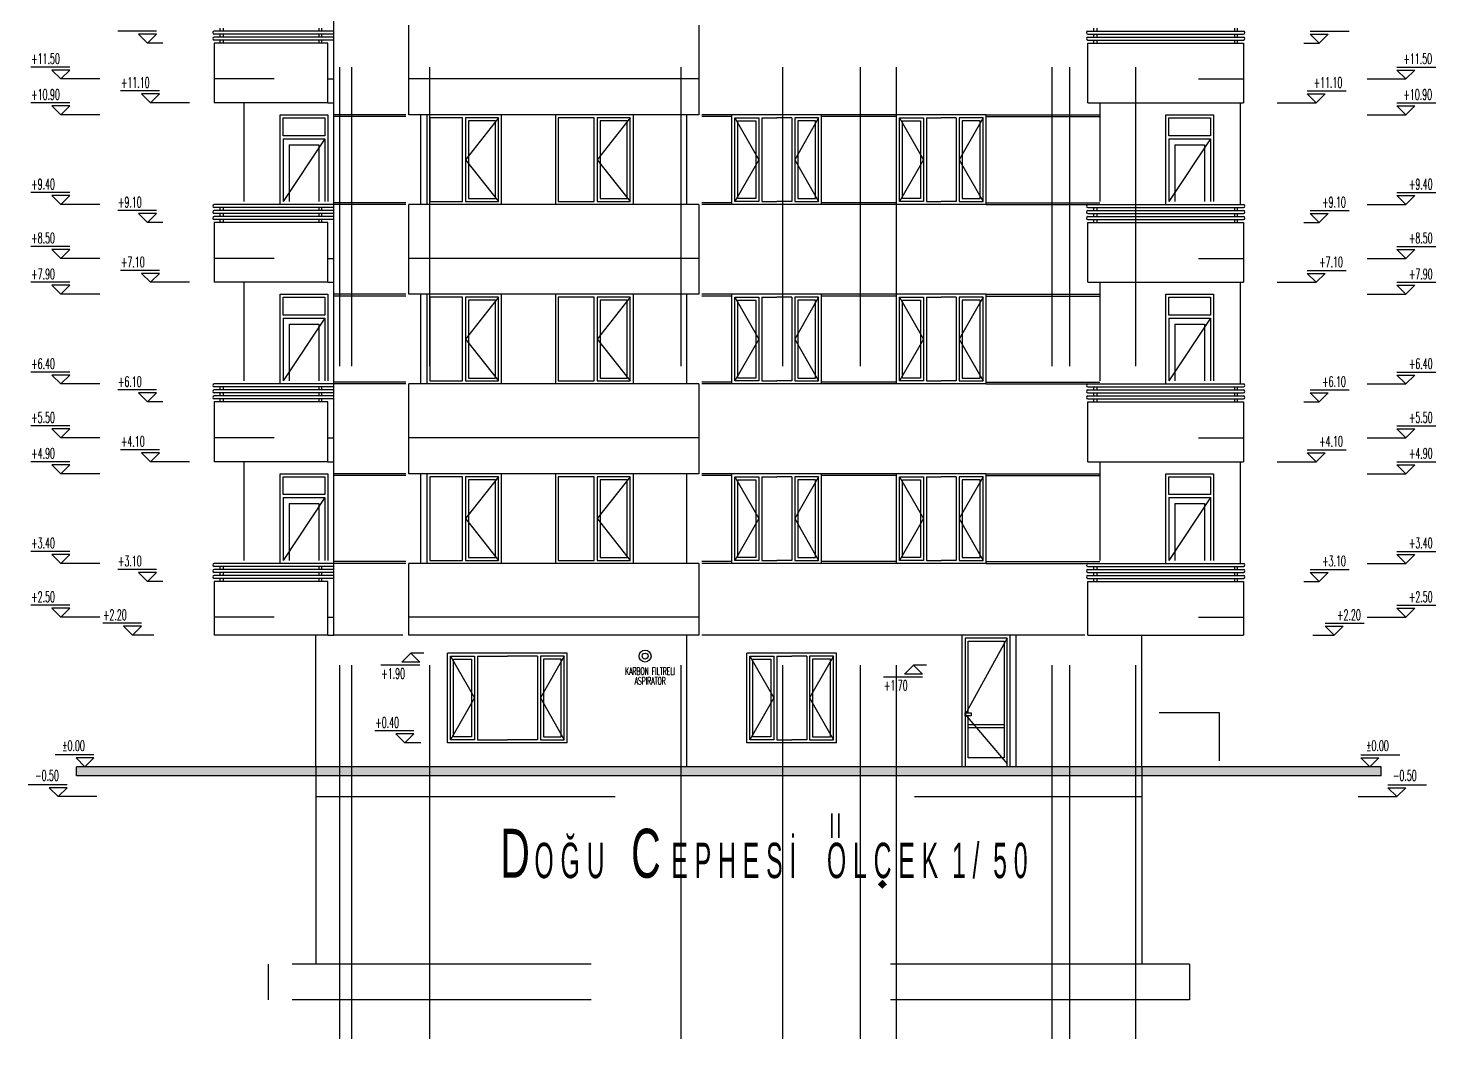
# Model space of a CAD drawing. Extents: x 78 to 306, y -397 to 18.
# Drawn here: x 280.7789 to 281.2494, y -396.9496 to -396.6116 of the extents above; entities that cross this region are included whole.
import ezdxf
from ezdxf.enums import TextEntityAlignment as Align

# ---------------------------------------------------------------- set-up
doc = ezdxf.new("R2010")
doc.units = 0
doc.header["$LTSCALE"] = 0.5
doc.header["$MEASUREMENT"] = 0
doc.linetypes.add('DASHDOT2', pattern=[0.5, 0.25, -0.125, 0, -0.125])
doc.linetypes.add('DOT2', pattern=[0.125, 0, -0.125])
for name, color, linetype in [('AKS', 5, 'DASHDOT2'), ('DUVAR', 6, 'CONTINUOUS'), ('IZDUSUM', 2, 'DOT2'), ('KAPI', 1, 'CONTINUOUS'), ('KOLON', 4, 'CONTINUOUS'), ('MERDIVEN', 3, 'CONTINUOUS'), ('OLCU', 31, 'CONTINUOUS'), ('TARAMA', 8, 'CONTINUOUS'), ('TEFRIS', 11, 'CONTINUOUS')]:
    doc.layers.add(name, color=color, linetype=linetype)
doc.styles.add('MİMARİ YAZI', font='arial.ttf')
doc.styles.add('OLCU', font='romans.shx', dxfattribs={"width": 0.6, "height": 0.125})

msp = doc.modelspace()

# ---------------------------------------------------------------- hatches: boundary and pattern name
at = {"layer": 'KAPI', "ltscale": 1.4}
h = msp.add_hatch(color=256, dxfattribs=at)
h.dxf.hatch_style = 1
h.paths.add_polyline_path([(281.06444, -396.89941), (281.06586, -396.898), (281.06444, -396.89658), (281.06303, -396.898)])
at = {"layer": 'TEFRIS', "ltscale": 1.4}
msp.add_hatch(color=256, dxfattribs=at).paths.add_polyline_path([(281.23114, -396.86156), (281.23114, -396.85856), (280.79514, -396.85856), (280.79514, -396.86156)])

# ---------------------------------------------------------------- linework, layer by layer
at = {"layer": 'AKS'}
for p, q in [((280.88314, -396.94956), (280.88314, -396.29556)), ((280.91314, -396.94956), (280.91314, -396.29556)), ((280.99714, -396.94956), (280.99714, -396.29556)), ((281.03114, -396.94956), (281.03114, -396.29556)), ((281.06914, -396.94956), (281.06914, -396.29556)), ((281.12714, -396.94956), (281.12714, -396.29556)), ((281.14914, -396.94956), (281.14914, -396.29556)), ((280.88714, -396.94956), (280.88714, -396.29956)), ((281.05714, -396.94956), (281.05714, -396.29956)), ((281.12114, -396.94956), (281.12114, -396.29956))]:
    msp.add_line(p, q, dxfattribs=at)
at = {"layer": 'DUVAR'}
for p, q in [((281.13314, -396.61656), (281.18514, -396.61656)), ((281.13314, -396.63656), (281.13314, -396.61656)), ((281.18514, -396.61656), (281.18514, -396.63656)), ((281.13314, -396.63656), (281.18514, -396.63656)), ((281.13714, -396.63656), (281.13714, -396.66956)), ((280.91014, -396.67056), (280.91014, -396.64056)), ((281.01414, -396.67056), (281.01414, -396.64056)), ((281.04414, -396.64056), (281.01414, -396.64056)), ((281.04414, -396.67056), (281.04414, -396.64056)), ((281.06914, -396.67056), (281.06914, -396.64056)), ((281.09914, -396.64056), (281.06914, -396.64056)), ((281.09914, -396.67056), (281.09914, -396.64056)), ((281.04414, -396.67056), (281.01414, -396.67056)), ((281.09914, -396.67056), (281.06914, -396.67056)), ((281.13314, -396.67656), (281.18514, -396.67656)), ((281.13314, -396.69656), (281.13314, -396.67656)), ((281.18514, -396.67656), (281.18514, -396.69656)), ((281.13314, -396.69656), (281.18514, -396.69656)), ((281.13714, -396.69656), (281.13714, -396.72956)), ((280.91014, -396.73056), (280.91014, -396.70056)), ((281.01414, -396.73056), (281.01414, -396.70056)), ((281.04414, -396.70056), (281.01414, -396.70056)), ((281.04414, -396.73056), (281.04414, -396.70056)), ((281.06914, -396.73056), (281.06914, -396.70056)), ((281.09914, -396.70056), (281.06914, -396.70056)), ((281.09914, -396.73056), (281.09914, -396.70056)), ((281.04414, -396.73056), (281.01414, -396.73056)), ((281.09914, -396.73056), (281.06914, -396.73056)), ((281.13314, -396.73656), (281.18514, -396.73656)), ((281.13314, -396.75656), (281.13314, -396.73656)), ((281.18514, -396.73656), (281.18514, -396.75656)), ((281.13314, -396.75656), (281.18514, -396.75656)), ((281.13714, -396.75656), (281.13714, -396.78956)), ((280.91014, -396.79056), (280.91014, -396.76056)), ((281.01414, -396.79056), (281.01414, -396.76056)), ((281.04414, -396.76056), (281.01414, -396.76056)), ((281.04414, -396.79056), (281.04414, -396.76056)), ((281.06914, -396.79056), (281.06914, -396.76056)), ((281.09914, -396.76056), (281.06914, -396.76056)), ((281.09914, -396.79056), (281.09914, -396.76056)), ((280.93714, -396.77756), (280.93714, -396.77356)), ((281.04414, -396.79056), (281.01414, -396.79056)), ((281.09914, -396.79056), (281.06914, -396.79056)), ((281.13314, -396.79656), (281.18514, -396.79656)), ((281.13314, -396.81456), (281.13314, -396.79656)), ((281.18514, -396.79656), (281.18514, -396.81456)), ((281.13214, -396.81456), (281.00414, -396.81456)), ((281.13314, -396.81456), (281.18514, -396.81456))]:
    msp.add_line(p, q, dxfattribs=at)
at = {"layer": 'IZDUSUM', "ltscale": 0.5}
for p, q in [((280.86114, -396.62856), (280.84114, -396.62856)), ((281.00314, -396.62856), (280.90614, -396.62856)), ((281.17014, -396.62856), (281.18514, -396.62856)), ((280.93614, -396.64156), (280.92514, -396.65556)), ((280.98014, -396.64156), (280.96914, -396.65556)), ((281.01514, -396.64156), (281.02314, -396.65556)), ((281.04314, -396.64156), (281.03514, -396.65556)), ((281.07014, -396.64156), (281.07814, -396.65556)), ((281.09814, -396.64156), (281.09014, -396.65556)), ((280.92514, -396.65556), (280.93614, -396.66956)), ((280.96914, -396.65556), (280.98014, -396.66956)), ((281.02314, -396.65556), (281.01514, -396.66956)), ((281.03514, -396.65556), (281.04314, -396.66956)), ((281.07814, -396.65556), (281.07014, -396.66956)), ((281.09014, -396.65556), (281.09814, -396.66956)), ((280.86114, -396.68856), (280.84114, -396.68856)), ((281.00314, -396.68856), (280.90614, -396.68856)), ((281.17014, -396.68856), (281.18514, -396.68856)), ((280.93614, -396.70156), (280.92514, -396.71556)), ((280.98014, -396.70156), (280.96914, -396.71556)), ((281.01514, -396.70156), (281.02314, -396.71556)), ((281.04314, -396.70156), (281.03514, -396.71556)), ((281.07014, -396.70156), (281.07814, -396.71556)), ((281.09814, -396.70156), (281.09014, -396.71556)), ((280.92514, -396.71556), (280.93614, -396.72956)), ((280.96914, -396.71556), (280.98014, -396.72956)), ((281.02314, -396.71556), (281.01514, -396.72956)), ((281.03514, -396.71556), (281.04314, -396.72956)), ((281.07814, -396.71556), (281.07014, -396.72956)), ((281.09014, -396.71556), (281.09814, -396.72956)), ((280.86114, -396.74856), (280.84114, -396.74856)), ((281.00314, -396.74856), (280.90614, -396.74856)), ((281.17014, -396.74856), (281.18514, -396.74856)), ((280.93614, -396.76156), (280.92514, -396.77556)), ((280.98014, -396.76156), (280.96914, -396.77556)), ((281.01514, -396.76156), (281.02314, -396.77556)), ((281.04314, -396.76156), (281.03514, -396.77556)), ((281.07014, -396.76156), (281.07814, -396.77556)), ((281.09814, -396.76156), (281.09014, -396.77556)), ((280.92514, -396.77556), (280.93614, -396.78956)), ((280.96914, -396.77556), (280.98014, -396.78956)), ((281.02314, -396.77556), (281.01514, -396.78956)), ((281.03514, -396.77556), (281.04314, -396.78956)), ((281.07814, -396.77556), (281.07014, -396.78956)), ((281.09014, -396.77556), (281.09814, -396.78956)), ((280.86114, -396.80856), (280.84114, -396.80856)), ((281.00314, -396.80856), (280.90614, -396.80856)), ((281.17014, -396.80856), (281.18514, -396.80856)), ((281.10614, -396.81556), (281.09214, -396.84106)), ((280.92014, -396.82156), (280.92814, -396.83556)), ((280.95814, -396.82156), (280.95014, -396.83556)), ((281.02014, -396.82156), (281.02814, -396.83556)), ((281.04814, -396.82156), (281.04014, -396.83556)), ((280.92814, -396.83556), (280.92014, -396.84956)), ((280.95014, -396.83556), (280.95814, -396.84956)), ((281.02814, -396.83556), (281.02014, -396.84956)), ((281.04014, -396.83556), (281.04814, -396.84956)), ((281.09214, -396.84106), (281.10614, -396.85756)), ((280.87514, -396.85856), (280.87514, -396.92456)), ((281.15114, -396.85856), (281.15114, -396.92456)), ((280.87514, -396.86856), (281.15114, -396.86856)), ((281.16714, -396.92456), (280.85914, -396.92456)), ((280.85914, -396.92456), (280.85914, -396.93656)), ((281.16714, -396.92456), (281.16714, -396.93656)), ((281.16714, -396.93656), (280.85914, -396.93656))]:
    msp.add_line(p, q, dxfattribs=at)
at = {"layer": 'IZDUSUM', "ltscale": 0.4}
for p, q in [((280.87814, -396.64856), (280.86415, -396.66956)), ((281.17414, -396.64856), (281.16015, -396.66956)), ((280.87814, -396.70856), (280.86415, -396.72956)), ((281.17414, -396.70856), (281.16015, -396.72956)), ((280.87814, -396.76856), (280.86415, -396.78956)), ((281.17414, -396.76856), (281.16015, -396.78956))]:
    msp.add_line(p, q, dxfattribs=at)
at = {"layer": 'KAPI', "ltscale": 1.4}
for p, q in [((280.88114, -396.61256), (280.84114, -396.61256)), ((280.88114, -396.61356), (280.84114, -396.61356)), ((280.84314, -396.61256), (280.84314, -396.61156)), ((280.84314, -396.61456), (280.84314, -396.61356)), ((280.84414, -396.61156), (280.84414, -396.61256)), ((280.84414, -396.61356), (280.84414, -396.61456)), ((280.87614, -396.61156), (280.87614, -396.61256)), ((280.87614, -396.61356), (280.87614, -396.61456)), ((280.87714, -396.61256), (280.87714, -396.61156)), ((280.87714, -396.61456), (280.87714, -396.61356)), ((281.13314, -396.61256), (281.18514, -396.61256)), ((281.13314, -396.61356), (281.18514, -396.61356)), ((281.13514, -396.61256), (281.13514, -396.61156)), ((281.13514, -396.61456), (281.13514, -396.61356)), ((281.13614, -396.61156), (281.13614, -396.61256)), ((281.13614, -396.61356), (281.13614, -396.61456)), ((281.18214, -396.61156), (281.18214, -396.61256)), ((281.18214, -396.61356), (281.18214, -396.61456)), ((281.18314, -396.61256), (281.18314, -396.61156)), ((281.18314, -396.61456), (281.18314, -396.61356)), ((280.88114, -396.61456), (280.84114, -396.61456)), ((280.88114, -396.61556), (280.84114, -396.61556)), ((280.84314, -396.61656), (280.84314, -396.61556)), ((280.84414, -396.61556), (280.84414, -396.61656)), ((280.87614, -396.61556), (280.87614, -396.61656)), ((280.87714, -396.61656), (280.87714, -396.61556)), ((281.13314, -396.61456), (281.18514, -396.61456)), ((281.13314, -396.61556), (281.18514, -396.61556)), ((281.13514, -396.61656), (281.13514, -396.61556)), ((281.13614, -396.61556), (281.13614, -396.61656)), ((281.18214, -396.61556), (281.18214, -396.61656)), ((281.18314, -396.61656), (281.18314, -396.61556)), ((281.18414, -396.67056), (281.18414, -396.63656)), ((280.91214, -396.64056), (280.91214, -396.67056)), ((280.92414, -396.64156), (280.91314, -396.64156)), ((280.91314, -396.64156), (280.91314, -396.66956)), ((280.92414, -396.66956), (280.92414, -396.64156)), ((280.93614, -396.64156), (280.92514, -396.64156)), ((280.92514, -396.64156), (280.92514, -396.66956)), ((280.93614, -396.66956), (280.93614, -396.64156)), ((280.96814, -396.64156), (280.95614, -396.64156)), ((280.95614, -396.64156), (280.95614, -396.66956)), ((280.96814, -396.66956), (280.96814, -396.64156)), ((280.98014, -396.64156), (280.96914, -396.64156)), ((280.96914, -396.64156), (280.96914, -396.66956)), ((280.98014, -396.66956), (280.98014, -396.64156)), ((281.01514, -396.64156), (281.02314, -396.64156)), ((281.01514, -396.66956), (281.01514, -396.64156)), ((281.02314, -396.64156), (281.02314, -396.66956)), ((281.02414, -396.64156), (281.02914, -396.64156)), ((281.02414, -396.64156), (281.02414, -396.66956)), ((281.03414, -396.64156), (281.02914, -396.64156)), ((281.03414, -396.64156), (281.03414, -396.66956)), ((281.04314, -396.64156), (281.03514, -396.64156)), ((281.03514, -396.64156), (281.03514, -396.66956)), ((281.04314, -396.66956), (281.04314, -396.64156)), ((281.07014, -396.64156), (281.07814, -396.64156)), ((281.07014, -396.66956), (281.07014, -396.64156)), ((281.07814, -396.64156), (281.07814, -396.66956)), ((281.07914, -396.64156), (281.08414, -396.64156)), ((281.07914, -396.64156), (281.07914, -396.66956)), ((281.08914, -396.64156), (281.08414, -396.64156)), ((281.08914, -396.64156), (281.08914, -396.66956)), ((281.09814, -396.64156), (281.09014, -396.64156)), ((281.09014, -396.64156), (281.09014, -396.66956)), ((281.09814, -396.66956), (281.09814, -396.64156)), ((281.15915, -396.67056), (281.15915, -396.64056)), ((281.15915, -396.64056), (281.17514, -396.64056)), ((281.16015, -396.64156), (281.17414, -396.64156)), ((281.16015, -396.64756), (281.16015, -396.64156)), ((281.17414, -396.64156), (281.17414, -396.64756)), ((281.17514, -396.64056), (281.17514, -396.66956)), ((280.93514, -396.64256), (280.92614, -396.64256)), ((280.92614, -396.64256), (280.92614, -396.66856)), ((280.93514, -396.66856), (280.93514, -396.64256)), ((280.97914, -396.64256), (280.97014, -396.64256)), ((280.97014, -396.64256), (280.97014, -396.66856)), ((280.97914, -396.66856), (280.97914, -396.64256)), ((281.01614, -396.64256), (281.02214, -396.64256)), ((281.01614, -396.66856), (281.01614, -396.64256)), ((281.02214, -396.64256), (281.02214, -396.66856)), ((281.04214, -396.64256), (281.03614, -396.64256)), ((281.03614, -396.64256), (281.03614, -396.66856)), ((281.04214, -396.66856), (281.04214, -396.64256)), ((281.07114, -396.64256), (281.07714, -396.64256)), ((281.07114, -396.66856), (281.07114, -396.64256)), ((281.07714, -396.64256), (281.07714, -396.66856)), ((281.09714, -396.64256), (281.09114, -396.64256)), ((281.09114, -396.64256), (281.09114, -396.66856)), ((281.09714, -396.66856), (281.09714, -396.64256)), ((281.17414, -396.64756), (281.16015, -396.64756)), ((281.16015, -396.64856), (281.17414, -396.64856)), ((281.16015, -396.64856), (281.16015, -396.66956)), ((281.16215, -396.65056), (281.17214, -396.65056)), ((281.16215, -396.65056), (281.16215, -396.66956)), ((281.17214, -396.65056), (281.17214, -396.66956)), ((281.17414, -396.64856), (281.17414, -396.66956)), ((280.91314, -396.66956), (280.92414, -396.66956)), ((280.92514, -396.66956), (280.93614, -396.66956)), ((280.92614, -396.66856), (280.93514, -396.66856)), ((280.95614, -396.66956), (280.96814, -396.66956)), ((280.96914, -396.66956), (280.98014, -396.66956)), ((280.97014, -396.66856), (280.97914, -396.66856)), ((281.02314, -396.66956), (281.01514, -396.66956)), ((281.02214, -396.66856), (281.01614, -396.66856)), ((281.02414, -396.66956), (281.02914, -396.66956)), ((281.03414, -396.66956), (281.02914, -396.66956)), ((281.03514, -396.66956), (281.04314, -396.66956)), ((281.03614, -396.66856), (281.04214, -396.66856)), ((281.07814, -396.66956), (281.07014, -396.66956)), ((281.07714, -396.66856), (281.07114, -396.66856)), ((281.07914, -396.66956), (281.08414, -396.66956)), ((281.08914, -396.66956), (281.08414, -396.66956)), ((281.09014, -396.66956), (281.09814, -396.66956)), ((281.09114, -396.66856), (281.09714, -396.66856)), ((280.88114, -396.67056), (280.84114, -396.67056)), ((280.88114, -396.67156), (280.84114, -396.67156)), ((280.88114, -396.67256), (280.84114, -396.67256)), ((280.88114, -396.67356), (280.84114, -396.67356)), ((280.88114, -396.67456), (280.84114, -396.67456)), ((280.84314, -396.67256), (280.84314, -396.67156)), ((280.84314, -396.67456), (280.84314, -396.67356)), ((280.84414, -396.67156), (280.84414, -396.67256)), ((280.84414, -396.67356), (280.84414, -396.67456)), ((280.87614, -396.67156), (280.87614, -396.67256)), ((280.87614, -396.67356), (280.87614, -396.67456)), ((280.87714, -396.67256), (280.87714, -396.67156)), ((280.87714, -396.67456), (280.87714, -396.67356)), ((281.13314, -396.67056), (281.18514, -396.67056)), ((281.13314, -396.67156), (281.18514, -396.67156)), ((281.13314, -396.67256), (281.18514, -396.67256)), ((281.13314, -396.67356), (281.18514, -396.67356)), ((281.13314, -396.67456), (281.18514, -396.67456)), ((281.13514, -396.67256), (281.13514, -396.67156)), ((281.13514, -396.67456), (281.13514, -396.67356)), ((281.13614, -396.67156), (281.13614, -396.67256)), ((281.13614, -396.67356), (281.13614, -396.67456)), ((281.18214, -396.67156), (281.18214, -396.67256)), ((281.18214, -396.67356), (281.18214, -396.67456)), ((281.18314, -396.67256), (281.18314, -396.67156)), ((281.18314, -396.67456), (281.18314, -396.67356)), ((280.88114, -396.67556), (280.84114, -396.67556)), ((280.84314, -396.67656), (280.84314, -396.67556)), ((280.84414, -396.67556), (280.84414, -396.67656)), ((280.87614, -396.67556), (280.87614, -396.67656)), ((280.87714, -396.67656), (280.87714, -396.67556)), ((281.13314, -396.67556), (281.18514, -396.67556)), ((281.13514, -396.67656), (281.13514, -396.67556)), ((281.13614, -396.67556), (281.13614, -396.67656)), ((281.18214, -396.67556), (281.18214, -396.67656)), ((281.18314, -396.67656), (281.18314, -396.67556)), ((281.18414, -396.73056), (281.18414, -396.69656)), ((280.91214, -396.70056), (280.91214, -396.73056)), ((280.92414, -396.70156), (280.91314, -396.70156)), ((280.91314, -396.70156), (280.91314, -396.72956)), ((280.92414, -396.72956), (280.92414, -396.70156)), ((280.93614, -396.70156), (280.92514, -396.70156)), ((280.92514, -396.70156), (280.92514, -396.72956)), ((280.93514, -396.70256), (280.92614, -396.70256)), ((280.92614, -396.70256), (280.92614, -396.72856)), ((280.93514, -396.72856), (280.93514, -396.70256)), ((280.93614, -396.72956), (280.93614, -396.70156)), ((280.96814, -396.70156), (280.95614, -396.70156)), ((280.95614, -396.70156), (280.95614, -396.72956)), ((280.96814, -396.72956), (280.96814, -396.70156)), ((280.98014, -396.70156), (280.96914, -396.70156)), ((280.96914, -396.70156), (280.96914, -396.72956)), ((280.97914, -396.70256), (280.97014, -396.70256)), ((280.97014, -396.70256), (280.97014, -396.72856)), ((280.97914, -396.72856), (280.97914, -396.70256)), ((280.98014, -396.72956), (280.98014, -396.70156)), ((281.01514, -396.70156), (281.02314, -396.70156)), ((281.01514, -396.72956), (281.01514, -396.70156)), ((281.01614, -396.70256), (281.02214, -396.70256)), ((281.01614, -396.72856), (281.01614, -396.70256)), ((281.02214, -396.70256), (281.02214, -396.72856)), ((281.02314, -396.70156), (281.02314, -396.72956)), ((281.02414, -396.70156), (281.02914, -396.70156)), ((281.02414, -396.70156), (281.02414, -396.72956)), ((281.03414, -396.70156), (281.02914, -396.70156)), ((281.03414, -396.70156), (281.03414, -396.72956)), ((281.04314, -396.70156), (281.03514, -396.70156)), ((281.03514, -396.70156), (281.03514, -396.72956)), ((281.04214, -396.70256), (281.03614, -396.70256)), ((281.03614, -396.70256), (281.03614, -396.72856)), ((281.04214, -396.72856), (281.04214, -396.70256)), ((281.04314, -396.72956), (281.04314, -396.70156)), ((281.07014, -396.70156), (281.07814, -396.70156)), ((281.07014, -396.72956), (281.07014, -396.70156)), ((281.07114, -396.70256), (281.07714, -396.70256)), ((281.07114, -396.72856), (281.07114, -396.70256)), ((281.07714, -396.70256), (281.07714, -396.72856)), ((281.07814, -396.70156), (281.07814, -396.72956)), ((281.07914, -396.70156), (281.08414, -396.70156)), ((281.07914, -396.70156), (281.07914, -396.72956)), ((281.08914, -396.70156), (281.08414, -396.70156)), ((281.08914, -396.70156), (281.08914, -396.72956)), ((281.09814, -396.70156), (281.09014, -396.70156)), ((281.09014, -396.70156), (281.09014, -396.72956)), ((281.09714, -396.70256), (281.09114, -396.70256)), ((281.09114, -396.70256), (281.09114, -396.72856)), ((281.09714, -396.72856), (281.09714, -396.70256)), ((281.09814, -396.72956), (281.09814, -396.70156)), ((281.15915, -396.73056), (281.15915, -396.70056)), ((281.15915, -396.70056), (281.17514, -396.70056)), ((281.16015, -396.70156), (281.17414, -396.70156)), ((281.16015, -396.70756), (281.16015, -396.70156)), ((281.17414, -396.70156), (281.17414, -396.70756)), ((281.17514, -396.70056), (281.17514, -396.72956)), ((281.17414, -396.70756), (281.16015, -396.70756)), ((281.16015, -396.70856), (281.17414, -396.70856)), ((281.16015, -396.70856), (281.16015, -396.72956)), ((281.16215, -396.71056), (281.17214, -396.71056)), ((281.16215, -396.71056), (281.16215, -396.72956)), ((281.17214, -396.71056), (281.17214, -396.72956)), ((281.17414, -396.70856), (281.17414, -396.72956)), ((280.88114, -396.73056), (280.84114, -396.73056)), ((280.88114, -396.73156), (280.84114, -396.73156)), ((280.84314, -396.73256), (280.84314, -396.73156)), ((280.84414, -396.73156), (280.84414, -396.73256)), ((280.87614, -396.73156), (280.87614, -396.73256)), ((280.87714, -396.73256), (280.87714, -396.73156)), ((280.91314, -396.72956), (280.92414, -396.72956)), ((280.92514, -396.72956), (280.93614, -396.72956)), ((280.92614, -396.72856), (280.93514, -396.72856)), ((280.95614, -396.72956), (280.96814, -396.72956)), ((280.96914, -396.72956), (280.98014, -396.72956)), ((280.97014, -396.72856), (280.97914, -396.72856)), ((281.02314, -396.72956), (281.01514, -396.72956)), ((281.02214, -396.72856), (281.01614, -396.72856)), ((281.02414, -396.72956), (281.02914, -396.72956)), ((281.03414, -396.72956), (281.02914, -396.72956)), ((281.03514, -396.72956), (281.04314, -396.72956)), ((281.03614, -396.72856), (281.04214, -396.72856)), ((281.07814, -396.72956), (281.07014, -396.72956)), ((281.07714, -396.72856), (281.07114, -396.72856)), ((281.07914, -396.72956), (281.08414, -396.72956)), ((281.08914, -396.72956), (281.08414, -396.72956)), ((281.09014, -396.72956), (281.09814, -396.72956)), ((281.09114, -396.72856), (281.09714, -396.72856)), ((281.13314, -396.73056), (281.18514, -396.73056)), ((281.13314, -396.73156), (281.18514, -396.73156)), ((281.13514, -396.73256), (281.13514, -396.73156)), ((281.13614, -396.73156), (281.13614, -396.73256)), ((281.18214, -396.73156), (281.18214, -396.73256)), ((281.18314, -396.73256), (281.18314, -396.73156)), ((280.88114, -396.73256), (280.84114, -396.73256)), ((280.88114, -396.73356), (280.84114, -396.73356)), ((280.88114, -396.73456), (280.84114, -396.73456)), ((280.88114, -396.73556), (280.84114, -396.73556)), ((280.84314, -396.73456), (280.84314, -396.73356)), ((280.84314, -396.73656), (280.84314, -396.73556)), ((280.84414, -396.73356), (280.84414, -396.73456)), ((280.84414, -396.73556), (280.84414, -396.73656)), ((280.87614, -396.73356), (280.87614, -396.73456)), ((280.87614, -396.73556), (280.87614, -396.73656)), ((280.87714, -396.73456), (280.87714, -396.73356)), ((280.87714, -396.73656), (280.87714, -396.73556)), ((281.13314, -396.73256), (281.18514, -396.73256)), ((281.13314, -396.73356), (281.18514, -396.73356)), ((281.13314, -396.73456), (281.18514, -396.73456)), ((281.13314, -396.73556), (281.18514, -396.73556)), ((281.13514, -396.73456), (281.13514, -396.73356)), ((281.13514, -396.73656), (281.13514, -396.73556)), ((281.13614, -396.73356), (281.13614, -396.73456)), ((281.13614, -396.73556), (281.13614, -396.73656)), ((281.18214, -396.73356), (281.18214, -396.73456)), ((281.18214, -396.73556), (281.18214, -396.73656)), ((281.18314, -396.73456), (281.18314, -396.73356)), ((281.18314, -396.73656), (281.18314, -396.73556)), ((281.18414, -396.79056), (281.18414, -396.75656)), ((280.91214, -396.76056), (280.91214, -396.79056)), ((280.92414, -396.76156), (280.91314, -396.76156)), ((280.91314, -396.76156), (280.91314, -396.78956)), ((280.92414, -396.78956), (280.92414, -396.76156)), ((280.93614, -396.76156), (280.92514, -396.76156)), ((280.92514, -396.76156), (280.92514, -396.78956)), ((280.93514, -396.76256), (280.92614, -396.76256)), ((280.92614, -396.76256), (280.92614, -396.78856)), ((280.93514, -396.78856), (280.93514, -396.76256)), ((280.93614, -396.78956), (280.93614, -396.76156)), ((280.96814, -396.76156), (280.95614, -396.76156)), ((280.95614, -396.76156), (280.95614, -396.78956)), ((280.96814, -396.78956), (280.96814, -396.76156)), ((280.98014, -396.76156), (280.96914, -396.76156)), ((280.96914, -396.76156), (280.96914, -396.78956)), ((280.97914, -396.76256), (280.97014, -396.76256)), ((280.97014, -396.76256), (280.97014, -396.78856)), ((280.97914, -396.78856), (280.97914, -396.76256)), ((280.98014, -396.78956), (280.98014, -396.76156)), ((281.01514, -396.76156), (281.02314, -396.76156)), ((281.01514, -396.78956), (281.01514, -396.76156)), ((281.01614, -396.76256), (281.02214, -396.76256)), ((281.01614, -396.78856), (281.01614, -396.76256)), ((281.02214, -396.76256), (281.02214, -396.78856)), ((281.02314, -396.76156), (281.02314, -396.78956)), ((281.02414, -396.76156), (281.02914, -396.76156)), ((281.02414, -396.76156), (281.02414, -396.78956)), ((281.03414, -396.76156), (281.02914, -396.76156)), ((281.03414, -396.76156), (281.03414, -396.78956)), ((281.04314, -396.76156), (281.03514, -396.76156)), ((281.03514, -396.76156), (281.03514, -396.78956)), ((281.04214, -396.76256), (281.03614, -396.76256)), ((281.03614, -396.76256), (281.03614, -396.78856)), ((281.04214, -396.78856), (281.04214, -396.76256)), ((281.04314, -396.78956), (281.04314, -396.76156)), ((281.07014, -396.76156), (281.07814, -396.76156)), ((281.07014, -396.78956), (281.07014, -396.76156)), ((281.07114, -396.76256), (281.07714, -396.76256)), ((281.07114, -396.78856), (281.07114, -396.76256)), ((281.07714, -396.76256), (281.07714, -396.78856)), ((281.07814, -396.76156), (281.07814, -396.78956)), ((281.07914, -396.76156), (281.08414, -396.76156)), ((281.07914, -396.76156), (281.07914, -396.78956)), ((281.08914, -396.76156), (281.08414, -396.76156)), ((281.08914, -396.76156), (281.08914, -396.78956)), ((281.09814, -396.76156), (281.09014, -396.76156)), ((281.09014, -396.76156), (281.09014, -396.78956)), ((281.09714, -396.76256), (281.09114, -396.76256)), ((281.09114, -396.76256), (281.09114, -396.78856)), ((281.09714, -396.78856), (281.09714, -396.76256)), ((281.09814, -396.78956), (281.09814, -396.76156)), ((281.15915, -396.79056), (281.15915, -396.76056)), ((281.15915, -396.76056), (281.17514, -396.76056)), ((281.16015, -396.76156), (281.17414, -396.76156)), ((281.16015, -396.76756), (281.16015, -396.76156)), ((281.17414, -396.76156), (281.17414, -396.76756)), ((281.17514, -396.76056), (281.17514, -396.78956)), ((281.17414, -396.76756), (281.16015, -396.76756)), ((281.16015, -396.76856), (281.17414, -396.76856)), ((281.16015, -396.76856), (281.16015, -396.78956)), ((281.17414, -396.76856), (281.17414, -396.78956)), ((281.16215, -396.77056), (281.17214, -396.77056)), ((281.16215, -396.77056), (281.16215, -396.78956)), ((281.17214, -396.77056), (281.17214, -396.78956)), ((280.88114, -396.79056), (280.84114, -396.79056)), ((280.88114, -396.79156), (280.84114, -396.79156)), ((280.88114, -396.79256), (280.84114, -396.79256)), ((280.84314, -396.79256), (280.84314, -396.79156)), ((280.84414, -396.79156), (280.84414, -396.79256)), ((280.87614, -396.79156), (280.87614, -396.79256)), ((280.87714, -396.79256), (280.87714, -396.79156)), ((280.91314, -396.78956), (280.92414, -396.78956)), ((280.92514, -396.78956), (280.93614, -396.78956)), ((280.92614, -396.78856), (280.93514, -396.78856)), ((280.95614, -396.78956), (280.96814, -396.78956)), ((280.96914, -396.78956), (280.98014, -396.78956)), ((280.97014, -396.78856), (280.97914, -396.78856)), ((281.02314, -396.78956), (281.01514, -396.78956)), ((281.02214, -396.78856), (281.01614, -396.78856)), ((281.02414, -396.78956), (281.02914, -396.78956)), ((281.03414, -396.78956), (281.02914, -396.78956)), ((281.03514, -396.78956), (281.04314, -396.78956)), ((281.03614, -396.78856), (281.04214, -396.78856)), ((281.07814, -396.78956), (281.07014, -396.78956)), ((281.07714, -396.78856), (281.07114, -396.78856)), ((281.07914, -396.78956), (281.08414, -396.78956)), ((281.08914, -396.78956), (281.08414, -396.78956)), ((281.09014, -396.78956), (281.09814, -396.78956)), ((281.09114, -396.78856), (281.09714, -396.78856)), ((281.13314, -396.79056), (281.18514, -396.79056)), ((281.13314, -396.79156), (281.18514, -396.79156)), ((281.13314, -396.79256), (281.18514, -396.79256)), ((281.13514, -396.79256), (281.13514, -396.79156)), ((281.13614, -396.79156), (281.13614, -396.79256)), ((281.18214, -396.79156), (281.18214, -396.79256)), ((281.18314, -396.79256), (281.18314, -396.79156)), ((280.88114, -396.79356), (280.84114, -396.79356)), ((280.88114, -396.79456), (280.84114, -396.79456)), ((280.88114, -396.79556), (280.84114, -396.79556)), ((280.84314, -396.79456), (280.84314, -396.79356)), ((280.84314, -396.79656), (280.84314, -396.79556)), ((280.84414, -396.79356), (280.84414, -396.79456)), ((280.84414, -396.79556), (280.84414, -396.79656)), ((280.87614, -396.79356), (280.87614, -396.79456)), ((280.87614, -396.79556), (280.87614, -396.79656)), ((280.87714, -396.79456), (280.87714, -396.79356)), ((280.87714, -396.79656), (280.87714, -396.79556)), ((281.13314, -396.79356), (281.18514, -396.79356)), ((281.13314, -396.79456), (281.18514, -396.79456)), ((281.13314, -396.79556), (281.18514, -396.79556)), ((281.13514, -396.79456), (281.13514, -396.79356)), ((281.13514, -396.79656), (281.13514, -396.79556)), ((281.13614, -396.79356), (281.13614, -396.79456)), ((281.13614, -396.79556), (281.13614, -396.79656)), ((281.18214, -396.79356), (281.18214, -396.79456)), ((281.18214, -396.79556), (281.18214, -396.79656)), ((281.18314, -396.79456), (281.18314, -396.79356)), ((281.18314, -396.79656), (281.18314, -396.79556)), ((280.92014, -396.82156), (280.92814, -396.82156)), ((280.92014, -396.84956), (280.92014, -396.82156)), ((280.92114, -396.82256), (280.92714, -396.82256)), ((280.92114, -396.84856), (280.92114, -396.82256)), ((280.92714, -396.82256), (280.92714, -396.84856)), ((280.92814, -396.82156), (280.92814, -396.84956)), ((280.92914, -396.82156), (280.93914, -396.82156)), ((280.92914, -396.82156), (280.92914, -396.84956)), ((280.94914, -396.82156), (280.93914, -396.82156)), ((280.94914, -396.82156), (280.94914, -396.84956)), ((280.95814, -396.82156), (280.95014, -396.82156)), ((280.95014, -396.82156), (280.95014, -396.84956)), ((280.95714, -396.82256), (280.95114, -396.82256)), ((280.95114, -396.82256), (280.95114, -396.84856)), ((280.95714, -396.84856), (280.95714, -396.82256)), ((280.95814, -396.84956), (280.95814, -396.82156)), ((281.02014, -396.82156), (281.02814, -396.82156)), ((281.02014, -396.84956), (281.02014, -396.82156)), ((281.02114, -396.82256), (281.02714, -396.82256)), ((281.02114, -396.84856), (281.02114, -396.82256)), ((281.02714, -396.82256), (281.02714, -396.84856)), ((281.02814, -396.82156), (281.02814, -396.84956)), ((281.02914, -396.82156), (281.03414, -396.82156)), ((281.02914, -396.82156), (281.02914, -396.84956)), ((281.03914, -396.82156), (281.03414, -396.82156)), ((281.03914, -396.82156), (281.03914, -396.84956)), ((281.04814, -396.82156), (281.04014, -396.82156)), ((281.04014, -396.82156), (281.04014, -396.84956)), ((281.04714, -396.82256), (281.04114, -396.82256)), ((281.04114, -396.82256), (281.04114, -396.84856)), ((281.04714, -396.84856), (281.04714, -396.82256)), ((281.04814, -396.84956), (281.04814, -396.82156)), ((280.92714, -396.84856), (280.92114, -396.84856)), ((280.95114, -396.84856), (280.95714, -396.84856)), ((281.02714, -396.84856), (281.02114, -396.84856)), ((281.04114, -396.84856), (281.04714, -396.84856)), ((280.92814, -396.84956), (280.92014, -396.84956)), ((280.92914, -396.84956), (280.93914, -396.84956)), ((280.94914, -396.84956), (280.93914, -396.84956)), ((280.95014, -396.84956), (280.95814, -396.84956)), ((281.02814, -396.84956), (281.02014, -396.84956)), ((281.02914, -396.84956), (281.03414, -396.84956)), ((281.03914, -396.84956), (281.03414, -396.84956)), ((281.04014, -396.84956), (281.04814, -396.84956))]:
    msp.add_line(p, q, dxfattribs=at)
at = {"layer": 'KAPI'}
for p, q in [((281.09114, -396.85856), (281.09114, -396.81456)), ((281.10714, -396.81456), (281.09114, -396.81456)), ((281.10614, -396.81556), (281.09214, -396.81556)), ((281.09214, -396.81556), (281.09214, -396.85856)), ((281.10614, -396.85856), (281.10614, -396.81556)), ((281.10714, -396.85856), (281.10714, -396.81456)), ((281.10914, -396.85856), (281.10914, -396.81456)), ((281.15114, -396.85856), (281.15114, -396.81456)), ((281.01914, -396.85056), (281.01914, -396.82056)), ((281.04914, -396.82056), (281.01914, -396.82056)), ((281.04914, -396.85056), (281.04914, -396.82056)), ((281.09314, -396.81656), (281.10514, -396.81656)), ((281.09314, -396.84056), (281.09314, -396.81656)), ((281.10514, -396.81656), (281.10514, -396.85556)), ((281.09214, -396.84056), (281.09414, -396.84056)), ((281.09214, -396.84156), (281.09214, -396.84056)), ((281.09414, -396.84156), (281.09214, -396.84156)), ((281.09314, -396.85556), (281.09314, -396.84156)), ((281.10514, -396.84456), (281.09314, -396.84456)), ((281.09414, -396.84056), (281.09414, -396.84156)), ((281.10514, -396.84556), (281.09314, -396.84556)), ((281.04914, -396.85056), (281.01914, -396.85056)), ((281.10514, -396.85556), (281.09314, -396.85556)), ((281.06303, -396.898), (281.06444, -396.89658)), ((281.06444, -396.89658), (281.06586, -396.898))]:
    msp.add_line(p, q, dxfattribs=at)
at = {"layer": 'KAPI', "ltscale": 1.4}
for radius in [0.002, 0.001]:
    msp.add_circle((280.98514, -396.82156), radius, dxfattribs=at)
for centre, start, end in [((280.84114, -396.61306), 90, 270), ((281.13314, -396.61306), 90, 270), ((281.18514, -396.61306), 270, 90), ((280.84114, -396.61506), 90, 270), ((281.13314, -396.61506), 90, 270), ((281.18514, -396.61506), 270, 90), ((280.84114, -396.67106), 90, 270), ((280.84114, -396.67306), 90, 270), ((280.84114, -396.67506), 90, 270), ((281.13314, -396.67106), 90, 270), ((281.13314, -396.67306), 90, 270), ((281.13314, -396.67506), 90, 270), ((281.18514, -396.67106), 270, 90), ((281.18514, -396.67306), 270, 90), ((281.18514, -396.67506), 270, 90), ((280.84114, -396.73106), 90, 270), ((281.13314, -396.73106), 90, 270), ((281.18514, -396.73106), 270, 90), ((280.84114, -396.73306), 90, 270), ((280.84114, -396.73506), 90, 270), ((281.13314, -396.73306), 90, 270), ((281.13314, -396.73506), 90, 270), ((281.18514, -396.73306), 270, 90), ((281.18514, -396.73506), 270, 90), ((280.84114, -396.79106), 90, 270), ((280.84114, -396.79306), 90, 270), ((281.13314, -396.79106), 90, 270), ((281.13314, -396.79306), 90, 270), ((281.18514, -396.79106), 270, 90), ((281.18514, -396.79306), 270, 90), ((280.84114, -396.79506), 90, 270), ((281.13314, -396.79506), 90, 270), ((281.18514, -396.79506), 270, 90)]:
    msp.add_arc(centre, 0.0005, start, end, dxfattribs=at)
at = {"layer": 'KOLON'}
for p, q in [((280.90614, -396.64056), (280.90614, -396.61056)), ((281.00314, -396.61056), (281.00314, -396.64056)), ((280.90614, -396.70056), (280.90614, -396.67056)), ((281.00314, -396.67056), (281.00314, -396.70056)), ((281.00314, -396.70056), (280.90614, -396.70056)), ((280.90614, -396.76056), (280.90614, -396.73056)), ((281.00314, -396.73056), (281.00314, -396.76056)), ((281.00314, -396.76056), (280.90614, -396.76056)), ((280.90614, -396.81456), (280.90614, -396.79056)), ((281.00314, -396.79056), (281.00314, -396.81456))]:
    msp.add_line(p, q, dxfattribs=at)
at = {"layer": 'KOLON', "ltscale": 1.4}
for p, q in [((281.00314, -396.64056), (280.90614, -396.64056)), ((280.93714, -396.67056), (280.93714, -396.64056)), ((280.95514, -396.64056), (280.95514, -396.67056)), ((280.98114, -396.64056), (280.98114, -396.67056)), ((280.99914, -396.67056), (280.99914, -396.64056)), ((280.93714, -396.65756), (280.93714, -396.65356)), ((280.95514, -396.65356), (280.95514, -396.67056)), ((281.00314, -396.67056), (280.90614, -396.67056)), ((280.93714, -396.73056), (280.93714, -396.70056)), ((280.95514, -396.70056), (280.95514, -396.73056)), ((280.98114, -396.70056), (280.98114, -396.73056)), ((280.99914, -396.73056), (280.99914, -396.70056)), ((280.93714, -396.71756), (280.93714, -396.71356)), ((280.95514, -396.71356), (280.95514, -396.73056)), ((281.00314, -396.73056), (280.90614, -396.73056)), ((280.93714, -396.79056), (280.93714, -396.76056)), ((280.95514, -396.76056), (280.95514, -396.79056)), ((280.98114, -396.76056), (280.98114, -396.79056)), ((280.99914, -396.79056), (280.99914, -396.76056)), ((280.95514, -396.77356), (280.95514, -396.79056)), ((281.00314, -396.79056), (280.90614, -396.79056)), ((281.00314, -396.81456), (280.90614, -396.81456))]:
    msp.add_line(p, q, dxfattribs=at)
at = {"layer": 'MERDIVEN', "ltscale": 1.4}
for p, q in [((280.88114, -396.81456), (280.88114, -396.46056)), ((280.84114, -396.61656), (280.84114, -396.63656)), ((280.87914, -396.61656), (280.84114, -396.61656)), ((280.87914, -396.63656), (280.87914, -396.61656)), ((280.87914, -396.62856), (280.88114, -396.62856)), ((280.87914, -396.63656), (280.84114, -396.63656)), ((280.87914, -396.63656), (280.88114, -396.63656)), ((280.84114, -396.67656), (280.84114, -396.69656)), ((280.87914, -396.67656), (280.84114, -396.67656)), ((280.87914, -396.69656), (280.87914, -396.67656)), ((280.87914, -396.68856), (280.88114, -396.68856)), ((280.87914, -396.69656), (280.84114, -396.69656)), ((280.87914, -396.69656), (280.88114, -396.69656)), ((280.84114, -396.73656), (280.84114, -396.75656)), ((280.87914, -396.73656), (280.84114, -396.73656)), ((280.87914, -396.75656), (280.87914, -396.73656)), ((280.87914, -396.74856), (280.88114, -396.74856)), ((280.87914, -396.75656), (280.84114, -396.75656)), ((280.87914, -396.75656), (280.88114, -396.75656)), ((280.84114, -396.79656), (280.84114, -396.81456)), ((280.87914, -396.79656), (280.84114, -396.79656)), ((280.87914, -396.81456), (280.87914, -396.79656)), ((280.87914, -396.80856), (280.88114, -396.80856)), ((280.87914, -396.81456), (280.84114, -396.81456)), ((280.87914, -396.81456), (280.88114, -396.81456)), ((280.90414, -396.81456), (280.88114, -396.81456))]:
    msp.add_line(p, q, dxfattribs=at)
at = {"layer": 'OLCU'}
for p, q in [((280.82186, -396.61256), (280.80886, -396.61256)), ((280.81886, -396.61656), (280.81586, -396.61356)), ((280.82186, -396.61356), (280.81586, -396.61356)), ((280.81886, -396.61656), (280.82186, -396.61356)), ((281.20743, -396.61256), (281.22043, -396.61256)), ((281.21043, -396.61656), (281.20743, -396.61356)), ((281.20743, -396.61356), (281.21343, -396.61356)), ((281.21043, -396.61656), (281.21343, -396.61356)), ((280.82394, -396.61656), (280.81886, -396.61656)), ((281.20535, -396.61656), (281.21043, -396.61656)), ((280.79286, -396.62456), (280.77986, -396.62456)), ((280.78986, -396.62856), (280.78686, -396.62556)), ((280.79286, -396.62556), (280.78686, -396.62556)), ((280.78986, -396.62856), (280.79286, -396.62556)), ((281.23643, -396.62456), (281.24943, -396.62456)), ((281.23943, -396.62856), (281.23643, -396.62556)), ((281.23643, -396.62556), (281.24243, -396.62556)), ((281.23943, -396.62856), (281.24243, -396.62556)), ((280.80286, -396.62856), (280.78986, -396.62856)), ((280.82286, -396.63256), (280.80986, -396.63256)), ((281.20643, -396.63256), (281.21943, -396.63256)), ((281.22643, -396.62856), (281.23943, -396.62856)), ((280.79286, -396.63656), (280.77986, -396.63656)), ((280.78986, -396.64056), (280.78686, -396.63756)), ((280.79286, -396.63756), (280.78686, -396.63756)), ((280.78986, -396.64056), (280.79286, -396.63756)), ((280.81986, -396.63656), (280.81686, -396.63356)), ((280.82286, -396.63356), (280.81686, -396.63356)), ((280.81986, -396.63656), (280.82286, -396.63356)), ((280.83286, -396.63656), (280.81986, -396.63656)), ((281.19643, -396.63656), (281.20943, -396.63656)), ((281.20943, -396.63656), (281.20643, -396.63356)), ((281.20643, -396.63356), (281.21243, -396.63356)), ((281.20943, -396.63656), (281.21243, -396.63356)), ((281.23643, -396.63656), (281.24943, -396.63656)), ((281.23943, -396.64056), (281.23643, -396.63756)), ((281.23643, -396.63756), (281.24243, -396.63756)), ((281.23943, -396.64056), (281.24243, -396.63756)), ((280.80286, -396.64056), (280.78986, -396.64056)), ((281.22643, -396.64056), (281.23943, -396.64056)), ((280.79286, -396.66656), (280.77986, -396.66656)), ((280.78986, -396.67056), (280.78686, -396.66756)), ((280.79286, -396.66756), (280.78686, -396.66756)), ((280.78986, -396.67056), (280.79286, -396.66756)), ((281.23643, -396.66656), (281.24943, -396.66656)), ((281.23943, -396.67056), (281.23643, -396.66756)), ((281.23643, -396.66756), (281.24243, -396.66756)), ((281.23943, -396.67056), (281.24243, -396.66756)), ((280.80286, -396.67056), (280.78986, -396.67056)), ((280.82186, -396.67256), (280.80886, -396.67256)), ((280.81886, -396.67656), (280.81586, -396.67356)), ((280.82186, -396.67356), (280.81586, -396.67356)), ((280.81886, -396.67656), (280.82186, -396.67356)), ((281.20743, -396.67256), (281.22043, -396.67256)), ((281.21043, -396.67656), (281.20743, -396.67356)), ((281.20743, -396.67356), (281.21343, -396.67356)), ((281.21043, -396.67656), (281.21343, -396.67356)), ((281.22643, -396.67056), (281.23943, -396.67056)), ((280.82394, -396.67656), (280.81886, -396.67656)), ((281.20535, -396.67656), (281.21043, -396.67656)), ((280.79286, -396.68456), (280.77986, -396.68456)), ((281.23643, -396.68456), (281.24943, -396.68456)), ((280.78986, -396.68856), (280.78686, -396.68556)), ((280.79286, -396.68556), (280.78686, -396.68556)), ((280.78986, -396.68856), (280.79286, -396.68556)), ((280.80286, -396.68856), (280.78986, -396.68856)), ((281.22643, -396.68856), (281.23943, -396.68856)), ((281.23943, -396.68856), (281.23643, -396.68556)), ((281.23643, -396.68556), (281.24243, -396.68556)), ((281.23943, -396.68856), (281.24243, -396.68556)), ((280.82286, -396.69256), (280.80986, -396.69256)), ((280.81986, -396.69656), (280.81686, -396.69356)), ((280.82286, -396.69356), (280.81686, -396.69356)), ((280.81986, -396.69656), (280.82286, -396.69356)), ((281.20643, -396.69256), (281.21943, -396.69256)), ((281.20943, -396.69656), (281.20643, -396.69356)), ((281.20643, -396.69356), (281.21243, -396.69356)), ((281.20943, -396.69656), (281.21243, -396.69356)), ((280.79286, -396.69656), (280.77986, -396.69656)), ((280.78986, -396.70056), (280.78686, -396.69756)), ((280.79286, -396.69756), (280.78686, -396.69756)), ((280.78986, -396.70056), (280.79286, -396.69756)), ((280.83286, -396.69656), (280.81986, -396.69656)), ((281.19643, -396.69656), (281.20943, -396.69656)), ((281.23643, -396.69656), (281.24943, -396.69656)), ((281.23943, -396.70056), (281.23643, -396.69756)), ((281.23643, -396.69756), (281.24243, -396.69756)), ((281.23943, -396.70056), (281.24243, -396.69756)), ((280.80286, -396.70056), (280.78986, -396.70056)), ((281.22643, -396.70056), (281.23943, -396.70056)), ((280.79286, -396.72656), (280.77986, -396.72656)), ((281.23643, -396.72656), (281.24943, -396.72656)), ((280.78986, -396.73056), (280.78686, -396.72756)), ((280.79286, -396.72756), (280.78686, -396.72756)), ((280.78986, -396.73056), (280.79286, -396.72756)), ((280.80286, -396.73056), (280.78986, -396.73056)), ((281.22643, -396.73056), (281.23943, -396.73056)), ((281.23943, -396.73056), (281.23643, -396.72756)), ((281.23643, -396.72756), (281.24243, -396.72756)), ((281.23943, -396.73056), (281.24243, -396.72756)), ((280.82186, -396.73256), (280.80886, -396.73256)), ((280.81886, -396.73656), (280.81586, -396.73356)), ((280.82186, -396.73356), (280.81586, -396.73356)), ((280.81886, -396.73656), (280.82186, -396.73356)), ((281.20743, -396.73256), (281.22043, -396.73256)), ((281.21043, -396.73656), (281.20743, -396.73356)), ((281.20743, -396.73356), (281.21343, -396.73356)), ((281.21043, -396.73656), (281.21343, -396.73356)), ((280.82394, -396.73656), (280.81886, -396.73656)), ((281.20535, -396.73656), (281.21043, -396.73656)), ((280.79286, -396.74456), (280.77986, -396.74456)), ((280.78986, -396.74856), (280.78686, -396.74556)), ((280.79286, -396.74556), (280.78686, -396.74556)), ((280.78986, -396.74856), (280.79286, -396.74556)), ((281.23643, -396.74456), (281.24943, -396.74456)), ((281.23943, -396.74856), (281.23643, -396.74556)), ((281.23643, -396.74556), (281.24243, -396.74556)), ((281.23943, -396.74856), (281.24243, -396.74556)), ((280.80286, -396.74856), (280.78986, -396.74856)), ((281.22643, -396.74856), (281.23943, -396.74856)), ((280.82286, -396.75256), (280.80986, -396.75256)), ((280.81986, -396.75656), (280.81686, -396.75356)), ((280.82286, -396.75356), (280.81686, -396.75356)), ((280.81986, -396.75656), (280.82286, -396.75356)), ((281.20643, -396.75256), (281.21943, -396.75256)), ((281.20943, -396.75656), (281.20643, -396.75356)), ((281.20643, -396.75356), (281.21243, -396.75356)), ((281.20943, -396.75656), (281.21243, -396.75356)), ((280.79286, -396.75656), (280.77986, -396.75656)), ((280.78986, -396.76056), (280.78686, -396.75756)), ((280.79286, -396.75756), (280.78686, -396.75756)), ((280.78986, -396.76056), (280.79286, -396.75756)), ((280.83286, -396.75656), (280.81986, -396.75656)), ((281.19643, -396.75656), (281.20943, -396.75656)), ((281.23643, -396.75656), (281.24943, -396.75656)), ((281.23943, -396.76056), (281.23643, -396.75756)), ((281.23643, -396.75756), (281.24243, -396.75756)), ((281.23943, -396.76056), (281.24243, -396.75756)), ((280.80286, -396.76056), (280.78986, -396.76056)), ((281.22643, -396.76056), (281.23943, -396.76056)), ((280.79286, -396.78656), (280.77986, -396.78656)), ((280.78986, -396.79056), (280.78686, -396.78756)), ((280.79286, -396.78756), (280.78686, -396.78756)), ((280.78986, -396.79056), (280.79286, -396.78756)), ((281.23643, -396.78656), (281.24943, -396.78656)), ((281.23943, -396.79056), (281.23643, -396.78756)), ((281.23643, -396.78756), (281.24243, -396.78756)), ((281.23943, -396.79056), (281.24243, -396.78756)), ((280.80286, -396.79056), (280.78986, -396.79056)), ((280.82186, -396.79256), (280.80886, -396.79256)), ((281.20743, -396.79256), (281.22043, -396.79256)), ((281.22643, -396.79056), (281.23943, -396.79056)), ((280.81886, -396.79656), (280.81586, -396.79356)), ((280.82186, -396.79356), (280.81586, -396.79356)), ((280.81886, -396.79656), (280.82186, -396.79356)), ((280.82394, -396.79656), (280.81886, -396.79656)), ((281.20535, -396.79656), (281.21043, -396.79656)), ((281.21043, -396.79656), (281.20743, -396.79356)), ((281.20743, -396.79356), (281.21343, -396.79356)), ((281.21043, -396.79656), (281.21343, -396.79356)), ((280.79286, -396.80456), (280.77986, -396.80456)), ((280.78986, -396.80856), (280.78686, -396.80556)), ((280.79286, -396.80556), (280.78686, -396.80556)), ((280.78986, -396.80856), (280.79286, -396.80556)), ((281.23643, -396.80456), (281.24943, -396.80456)), ((281.23943, -396.80856), (281.23643, -396.80556)), ((281.23643, -396.80556), (281.24243, -396.80556)), ((281.23943, -396.80856), (281.24243, -396.80556)), ((280.80286, -396.80856), (280.78986, -396.80856)), ((280.81686, -396.81056), (280.80386, -396.81056)), ((280.81386, -396.81456), (280.81086, -396.81156)), ((280.81686, -396.81156), (280.81086, -396.81156)), ((280.81386, -396.81456), (280.81686, -396.81156)), ((281.21243, -396.81056), (281.22543, -396.81056)), ((281.21543, -396.81456), (281.21243, -396.81156)), ((281.21243, -396.81156), (281.21843, -396.81156)), ((281.21543, -396.81456), (281.21843, -396.81156)), ((281.22643, -396.80856), (281.23943, -396.80856)), ((280.82094, -396.81456), (280.81386, -396.81456)), ((280.87514, -396.85856), (280.87514, -396.81456)), ((280.99914, -396.85856), (280.99914, -396.81456)), ((281.20835, -396.81456), (281.21543, -396.81456)), ((280.90686, -396.82056), (280.90386, -396.82356)), ((280.90686, -396.82056), (280.90986, -396.82356)), ((280.91114, -396.82056), (280.90686, -396.82056)), ((280.91914, -396.85056), (280.91914, -396.82056)), ((280.95914, -396.82056), (280.91914, -396.82056)), ((280.95914, -396.85056), (280.95914, -396.82056)), ((280.90986, -396.82456), (280.89686, -396.82456)), ((280.90986, -396.82356), (280.90386, -396.82356)), ((281.07486, -396.82456), (281.07186, -396.82756)), ((281.07486, -396.82456), (281.07786, -396.82756)), ((281.07914, -396.82456), (281.07486, -396.82456)), ((281.07786, -396.82856), (281.06486, -396.82856)), ((281.07786, -396.82756), (281.07186, -396.82756)), ((280.90786, -396.84656), (280.89486, -396.84656)), ((280.90486, -396.85056), (280.90186, -396.84756)), ((280.90786, -396.84756), (280.90186, -396.84756)), ((280.90486, -396.85056), (280.90786, -396.84756)), ((280.91014, -396.85056), (280.90486, -396.85056)), ((280.95914, -396.85056), (280.91914, -396.85056)), ((280.80094, -396.85456), (280.78794, -396.85456)), ((280.79794, -396.85856), (280.79494, -396.85556)), ((280.80094, -396.85556), (280.79494, -396.85556)), ((280.79794, -396.85856), (280.80094, -396.85556)), ((281.22435, -396.85456), (281.23735, -396.85456)), ((281.22735, -396.85856), (281.22435, -396.85556)), ((281.22435, -396.85556), (281.23035, -396.85556)), ((281.22735, -396.85856), (281.23035, -396.85556)), ((280.79194, -396.86456), (280.77894, -396.86456)), ((280.78894, -396.86856), (280.78594, -396.86556)), ((280.79194, -396.86556), (280.78594, -396.86556)), ((280.78894, -396.86856), (280.79194, -396.86556)), ((281.23335, -396.86456), (281.24635, -396.86456)), ((281.23635, -396.86856), (281.23335, -396.86556)), ((281.23335, -396.86556), (281.23935, -396.86556)), ((281.23635, -396.86856), (281.23935, -396.86556)), ((280.80186, -396.86856), (280.78886, -396.86856)), ((281.22343, -396.86856), (281.23643, -396.86856))]:
    msp.add_line(p, q, dxfattribs=at)
at = {"layer": 'TARAMA', "ltscale": 1.4}
for p, q in [((280.85114, -396.66956), (280.85114, -396.63656)), ((280.86315, -396.67056), (280.86315, -396.64056)), ((280.86315, -396.64056), (280.87914, -396.64056)), ((280.86415, -396.64156), (280.87814, -396.64156)), ((280.86415, -396.64756), (280.86415, -396.64156)), ((280.87814, -396.64156), (280.87814, -396.64756)), ((280.87914, -396.64056), (280.87914, -396.66956)), ((280.90514, -396.64056), (280.88114, -396.64056)), ((280.90514, -396.64116), (280.88114, -396.64116)), ((281.01414, -396.64056), (281.00414, -396.64056)), ((281.01414, -396.64116), (281.00414, -396.64116)), ((281.06914, -396.64056), (281.04414, -396.64056)), ((281.06914, -396.64116), (281.04414, -396.64116)), ((281.09914, -396.64056), (281.13714, -396.64056)), ((281.09914, -396.64116), (281.13714, -396.64116)), ((280.87814, -396.64756), (280.86415, -396.64756)), ((280.86415, -396.64856), (280.87814, -396.64856)), ((280.86415, -396.64856), (280.86415, -396.66956)), ((280.86615, -396.65056), (280.87614, -396.65056)), ((280.86615, -396.65056), (280.86615, -396.66956)), ((280.87614, -396.65056), (280.87614, -396.66956)), ((280.87814, -396.64856), (280.87814, -396.66956)), ((280.90514, -396.66996), (280.88114, -396.66996)), ((281.01414, -396.66996), (281.00414, -396.66996)), ((281.06914, -396.66996), (281.04414, -396.66996)), ((281.09914, -396.66996), (281.13714, -396.66996)), ((280.90514, -396.67056), (280.88114, -396.67056)), ((281.01414, -396.67056), (281.00414, -396.67056)), ((281.06914, -396.67056), (281.04414, -396.67056)), ((281.09914, -396.67056), (281.13714, -396.67056)), ((280.85114, -396.72956), (280.85114, -396.69656)), ((280.86315, -396.73056), (280.86315, -396.70056)), ((280.86315, -396.70056), (280.87914, -396.70056)), ((280.86415, -396.70156), (280.87814, -396.70156)), ((280.86415, -396.70756), (280.86415, -396.70156)), ((280.87814, -396.70156), (280.87814, -396.70756)), ((280.87914, -396.70056), (280.87914, -396.72956)), ((280.90514, -396.70056), (280.88114, -396.70056)), ((280.90514, -396.70116), (280.88114, -396.70116)), ((281.01414, -396.70056), (281.00414, -396.70056)), ((281.01414, -396.70116), (281.00414, -396.70116)), ((281.06914, -396.70056), (281.04414, -396.70056)), ((281.06914, -396.70116), (281.04414, -396.70116)), ((281.09914, -396.70056), (281.13714, -396.70056)), ((281.09914, -396.70116), (281.13714, -396.70116)), ((280.87814, -396.70756), (280.86415, -396.70756)), ((280.86415, -396.70856), (280.87814, -396.70856)), ((280.86415, -396.70856), (280.86415, -396.72956)), ((280.86615, -396.71056), (280.87614, -396.71056)), ((280.86615, -396.71056), (280.86615, -396.72956)), ((280.87614, -396.71056), (280.87614, -396.72956)), ((280.87814, -396.70856), (280.87814, -396.72956)), ((280.90514, -396.72996), (280.88114, -396.72996)), ((280.90514, -396.73056), (280.88114, -396.73056)), ((281.01414, -396.72996), (281.00414, -396.72996)), ((281.01414, -396.73056), (281.00414, -396.73056)), ((281.06914, -396.72996), (281.04414, -396.72996)), ((281.06914, -396.73056), (281.04414, -396.73056)), ((281.09914, -396.72996), (281.13714, -396.72996)), ((281.09914, -396.73056), (281.13714, -396.73056)), ((280.85114, -396.78956), (280.85114, -396.75656)), ((280.86315, -396.79056), (280.86315, -396.76056)), ((280.86315, -396.76056), (280.87914, -396.76056)), ((280.86415, -396.76156), (280.87814, -396.76156)), ((280.86415, -396.76756), (280.86415, -396.76156)), ((280.87814, -396.76156), (280.87814, -396.76756)), ((280.87914, -396.76056), (280.87914, -396.78956)), ((280.90514, -396.76056), (280.88114, -396.76056)), ((280.90514, -396.76116), (280.88114, -396.76116)), ((281.01414, -396.76056), (281.00414, -396.76056)), ((281.01414, -396.76116), (281.00414, -396.76116)), ((281.06914, -396.76056), (281.04414, -396.76056)), ((281.06914, -396.76116), (281.04414, -396.76116)), ((281.09914, -396.76056), (281.13714, -396.76056)), ((281.09914, -396.76116), (281.13714, -396.76116)), ((280.87814, -396.76756), (280.86415, -396.76756)), ((280.86415, -396.76856), (280.87814, -396.76856)), ((280.86415, -396.76856), (280.86415, -396.78956)), ((280.87814, -396.76856), (280.87814, -396.78956)), ((280.86615, -396.77056), (280.87614, -396.77056)), ((280.86615, -396.77056), (280.86615, -396.78956)), ((280.87614, -396.77056), (280.87614, -396.78956)), ((280.90514, -396.78996), (280.88114, -396.78996)), ((280.90514, -396.79056), (280.88114, -396.79056)), ((281.01414, -396.78996), (281.00414, -396.78996)), ((281.01414, -396.79056), (281.00414, -396.79056)), ((281.06914, -396.78996), (281.04414, -396.78996)), ((281.06914, -396.79056), (281.04414, -396.79056)), ((281.09914, -396.78996), (281.13714, -396.78996)), ((281.09914, -396.79056), (281.13714, -396.79056))]:
    msp.add_line(p, q, dxfattribs=at)
at = {"layer": 'TARAMA'}
for p, q in [((281.17714, -396.84056), (281.1569, -396.84056)), ((281.17714, -396.85655), (281.17714, -396.84056))]:
    msp.add_line(p, q, dxfattribs=at)
at = {"layer": 'TEFRIS'}
for p, q in [((280.79514, -396.86156), (280.79514, -396.85856)), ((281.23114, -396.86156), (281.23114, -396.85856))]:
    msp.add_line(p, q, dxfattribs=at)
at = {"layer": 'TEFRIS', "ltscale": 1.4}
for p, q in [((281.23114, -396.85856), (280.79514, -396.85856)), ((281.23114, -396.86156), (280.79514, -396.86156))]:
    msp.add_line(p, q, dxfattribs=at)

# ---------------------------------------------------------------- texts
at = {"layer": 'KAPI', "ltscale": 1.4, "style": 'OLCU', "width": 0.5}
for s, p in [('KARBON FILTRELI', (280.98683, -396.8266)), ('ASPIRATOR', (280.98683, -396.82985))]:
    msp.add_text(s, height=0.0024, dxfattribs=at).set_placement(p, align=Align.MIDDLE)
at = {"layer": 'KAPI', "style": 'MİMARİ YAZI'}
for s, height, width, p in [('I', 0.00828, 0.5, (281.04673, -396.88243)), ('I', 0.00828, 0.5, (281.04907, -396.88243)), ('D', 0.01638, 0.6, (280.93671, -396.89569)), ('O Ğ U', 0.01183, 0.5, (280.94816, -396.8958)), ('C', 0.01638, 0.6, (280.98046, -396.89569)), ('E P H E S İ', 0.01183, 0.5, (280.99392, -396.8958)), ('O L C E K  1 /  5 0', 0.01183, 0.5, (281.04592, -396.8958))]:
    msp.add_text(s, height=height, dxfattribs=dict(at, width=width)).set_placement(p)
at = {"layer": 'OLCU', "style": 'OLCU', "width": 0.55}
for s, p in [('+11.50', (280.77997, -396.62351)), ('+11.50', (281.2386, -396.62351)), ('+11.10', (280.80997, -396.63151)), ('+11.10', (281.2086, -396.63151)), ('+10.90', (280.77997, -396.63551)), ('+10.90', (281.2386, -396.63551)), ('+9.40', (280.77997, -396.66551)), ('+9.40', (281.24043, -396.66551)), ('+9.10', (280.80897, -396.67151)), ('+9.10', (281.21143, -396.67151)), ('+8.50', (280.77997, -396.68351)), ('+8.50', (281.24043, -396.68351)), ('+7.10', (280.80997, -396.69151)), ('+7.10', (281.21043, -396.69151)), ('+7.90', (280.77997, -396.69551)), ('+7.90', (281.24043, -396.69551)), ('+6.40', (280.77997, -396.72551)), ('+6.40', (281.24043, -396.72551)), ('+6.10', (280.80897, -396.73151)), ('+6.10', (281.21143, -396.73151)), ('+5.50', (280.77997, -396.74351)), ('+5.50', (281.24043, -396.74351)), ('+4.10', (280.80997, -396.75151)), ('+4.10', (281.21043, -396.75151)), ('+4.90', (280.77997, -396.75551)), ('+4.90', (281.24043, -396.75551)), ('+3.40', (280.77997, -396.78551)), ('+3.40', (281.24043, -396.78551)), ('+3.10', (280.80897, -396.79151)), ('+3.10', (281.21143, -396.79151)), ('+2.50', (280.77997, -396.80351)), ('+2.50', (281.24043, -396.80351)), ('+2.20', (280.80397, -396.80951)), ('+2.20', (281.21643, -396.80951)), ('+1.90', (280.89697, -396.82911)), ('+1.70', (281.06497, -396.83311)), ('+0.40', (280.89497, -396.84551)), ('±0.00', (280.79029, -396.85326)), ('±0.00', (281.2261, -396.85326)), ('-0.50', (280.78129, -396.86326)), ('-0.50', (281.2351, -396.86326))]:
    msp.add_text(s, height=0.0035, dxfattribs=at).set_placement(p)

doc.saveas('drawing.dxf')
